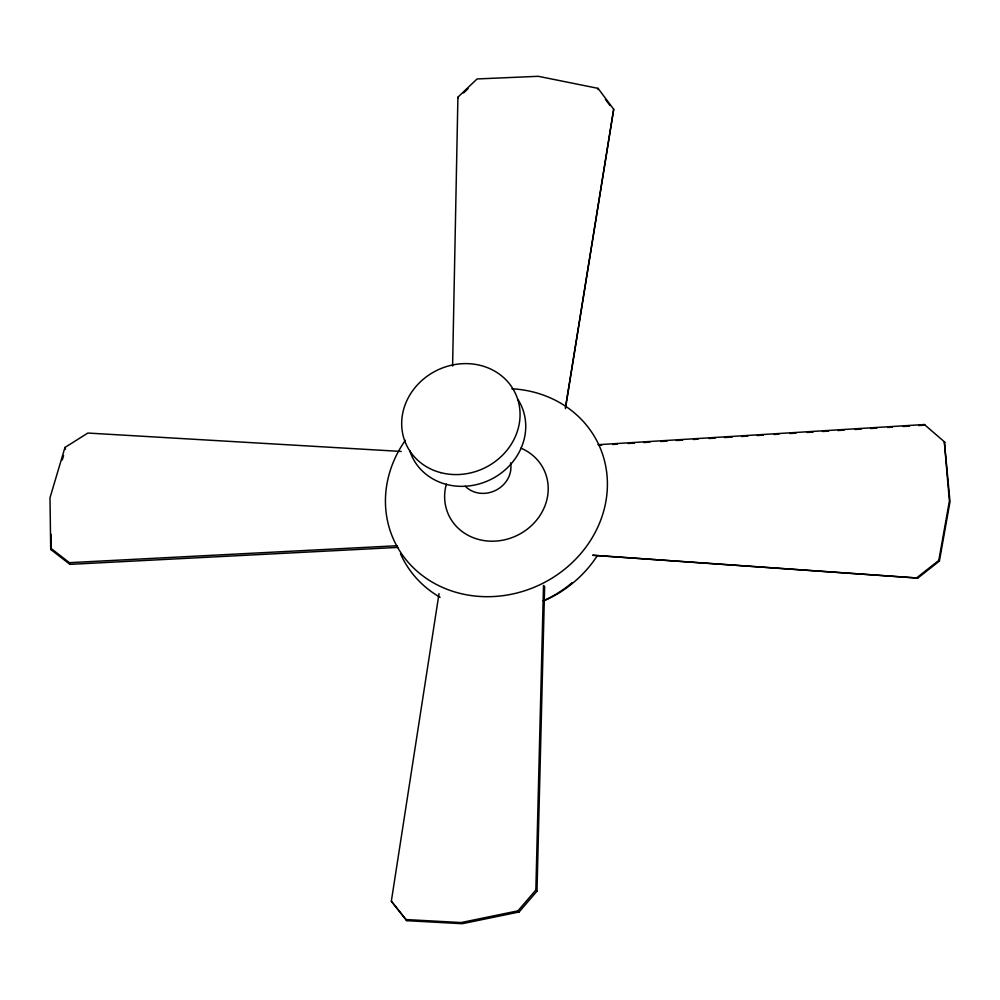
<?xml version="1.0" encoding="UTF-8"?>
<svg xmlns="http://www.w3.org/2000/svg" width="1000" height="1000" viewBox="0 0 1000 1000"><rect width="100%" height="100%" fill="white"/><g stroke="black" fill="none" stroke-linecap="round" stroke-linejoin="round"><path stroke-width="1.5" d="M457.912 98.325L457.912 97.175L477.075 78.95L538.237 76.3L598.062 88.362L613.688 109.275L565.425 408.7M598.062 89.513L598.062 88.362M452.587 366.075L457.912 97.175M405.7 919.538L461.163 922.55L517.95 910.85L535.85 890.025L543.513 585.487L544.637 586.638L536.975 891.188L519.075 912L462.275 923.7L406.825 920.688L391.337 901.213L439.025 593.575M565.438 407.537L613.688 109.275M917.2 577.438L938.8 560.425L949.4 501.062L944.35 441.662L950 501.688L939.4 561.05L917.812 578.062L592.863 555.262L917.812 578.062M401.25 451.45L87.825 433.05L64.963 447.463L50 497.775L50.675 548.138L51.188 549.825L69.925 564.362L397.812 547.4M62.263 459.938L63.575 455.55M463.537 92.963L468.05 88.675M598.025 444.7L924.35 424.525L944.95 442.287M598.638 445.325L601.737 445.138M612.612 444.462L617.275 444.175M628.162 443.5L634.375 443.113M643.7 442.537L649.912 442.163M660.788 441.488L667 441.1M676.325 440.525L682.537 440.138M693.425 439.462L698.088 439.175M708.962 438.5L715.175 438.125M724.5 437.55L732.262 437.062M741.587 436.488L747.812 436.1M757.125 435.525L763.35 435.138M774.225 434.475L778.888 434.188M789.762 433.512L795.975 433.125M806.85 432.45L813.075 432.062M822.4 431.488L828.612 431.112M837.938 430.525L844.15 430.15M855.025 429.475L861.237 429.087M870.562 428.512L876.787 428.125M887.663 427.45L892.325 427.163M903.2 426.5L909.412 426.112M918.737 425.538L924.95 425.15L924.35 424.525M50.675 548.138L69.412 562.675L397.3 545.725M938.8 560.425L939.4 561.05M535.85 890.025L536.975 891.188M517.95 910.85L519.075 912M391.337 901.213L406.825 920.688M605.413 99.35L610 105.512M64.963 447.463L65.475 449.15M69.412 562.675L69.925 564.362M50.975 534.237L51.188 549.825M520.9 448.125A52.737 47.525 -25.8 0 1 543.825 508.525A52.737 47.525 -25.8 0 1 479.288 539.625A52.737 47.525 -25.8 0 1 446.362 484.05M510.538 462.9A26.375 23.763 -25.8 0 1 496.05 490.175A26.375 23.763 -25.8 0 1 465.25 486.225M518.013 399.6A60.275 54.312 -25.8 0 1 489.562 480.062A60.275 54.312 -25.8 0 1 409.7 450.575M511.875 388.775A113.012 101.838 -25.8 0 1 602.587 514.775A113.012 101.838 -25.8 0 1 447.925 589.625A113.012 101.838 -25.8 0 1 405.35 440.325M597.125 555.938A113.012 101.838 -25.8 0 1 543.675 600.962M440.087 597.288A113.012 101.838 -25.8 0 1 400.5 553.775M572.188 582.612A101.713 91.65 -25.8 0 1 543.175 600.763M440.763 472.65A60.275 54.312 -25.8 0 0 519.138 404.913A60.275 54.312 -25.8 0 0 422.713 379.738A60.275 54.312 -25.8 0 0 440.763 472.65"/></g></svg>
